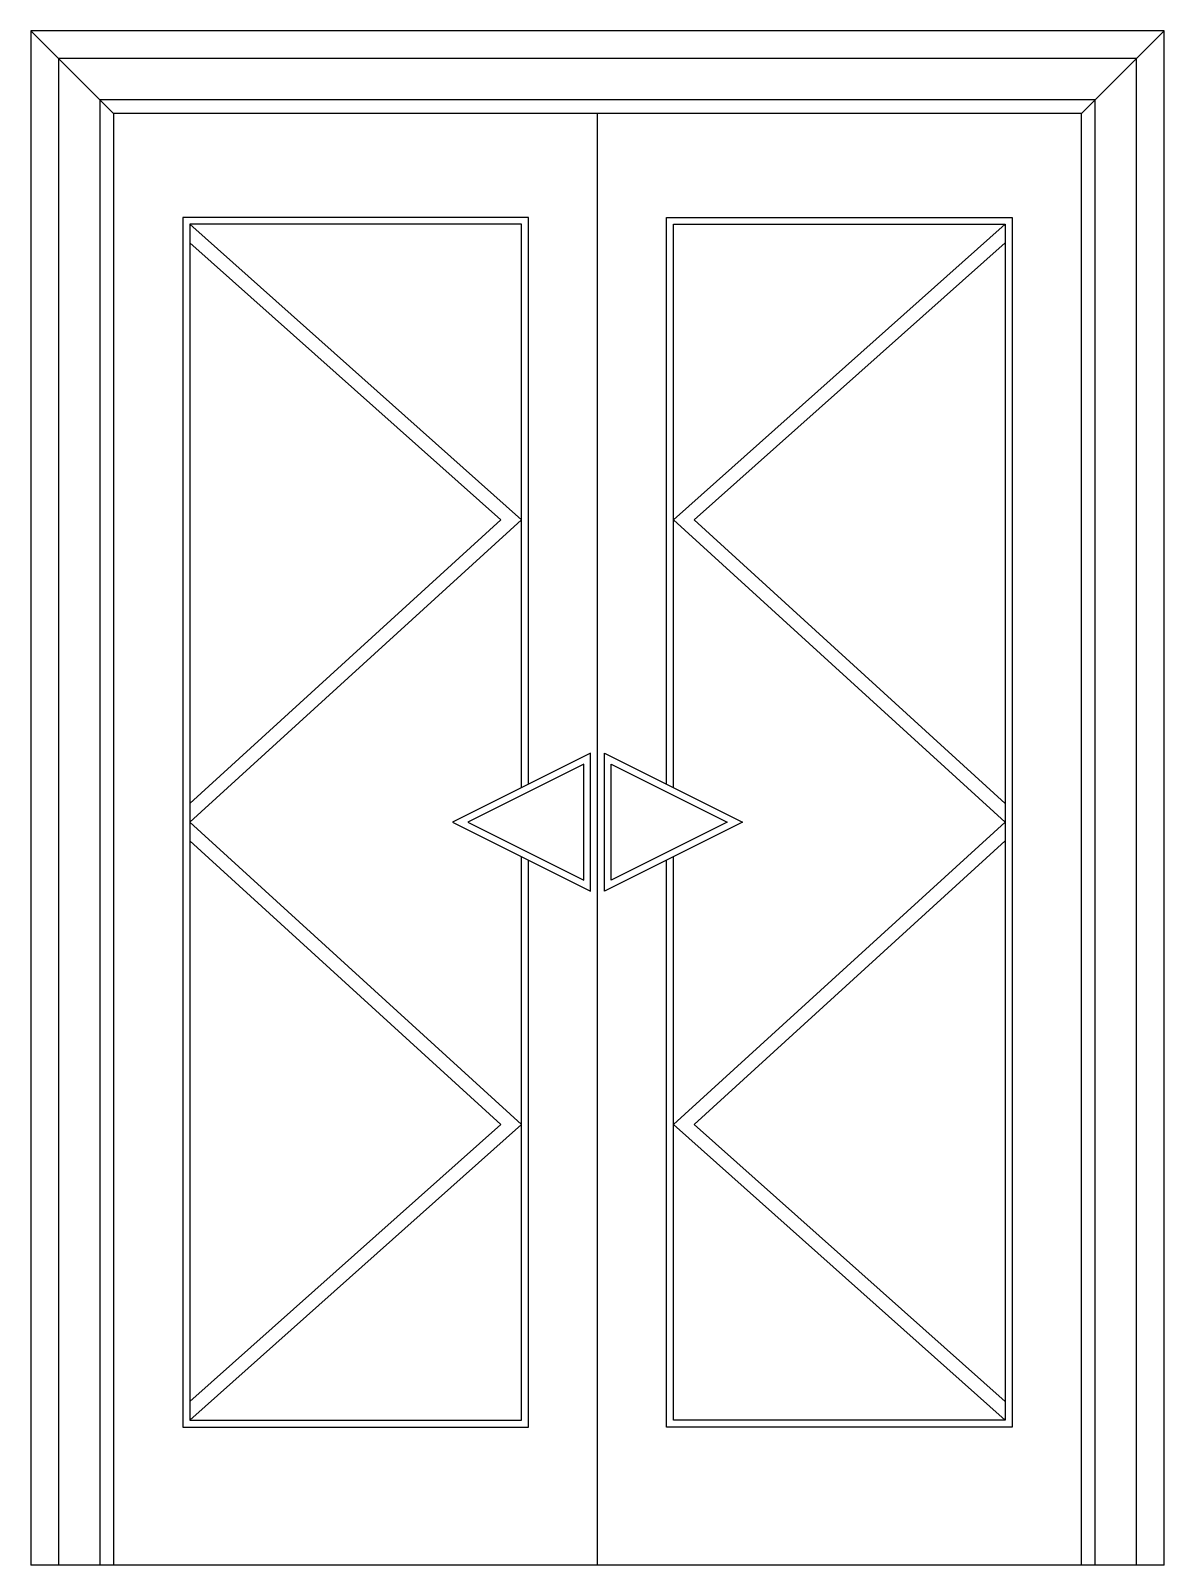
# Model space of a CAD drawing. Header units: metres. Extents: x 0 to 1640, y 0 to 2220.
import ezdxf

# ---------------------------------------------------------------- set-up
doc = ezdxf.new("R2010")
doc.units = ezdxf.units.M
for name, color, linetype in [('2', 2, 'Continuous'), ('3', 3, 'Continuous'), ('4', 4, 'Continuous'), ('7', 7, 'Continuous'), ('BH', 3, 'Continuous')]:
    doc.layers.add(name, color=color, linetype=linetype)

msp = doc.modelspace()

# ---------------------------------------------------------------- hatches: boundary and pattern name
at = {"layer": 'BH'}
h = msp.add_hatch(dxfattribs=at)
h.set_pattern_fill('AR-RROOF', scale=450)
h.paths.add_polyline_path([(710, 1940), (230, 1940), (710, 1512.5)])
h.paths.add_polyline_path([(680.12, 1512.33), (230, 1913.22), (230, 1102.06)])
h.paths.add_polyline_path([(610, 1075), (710, 1125), (710, 1512.5), (230, 1075), (710, 637.5), (710, 1025)])
h.paths.add_polyline_path([(230, 1047.94), (230, 236.78), (680.12, 637.67)])
h.paths.add_polyline_path([(710, 210), (710, 637.5), (230, 210)])
h.paths.add_polyline_path([(1410, 210), (930, 637.5), (930, 210)])
h.paths.add_polyline_path([(1410, 236.78), (1410, 1047.94), (959.88, 637.67)])
h.paths.add_polyline_path([(930, 1512.5), (930, 1125), (1030, 1075), (930, 1025), (930, 637.5), (1410, 1075)])
h.paths.add_polyline_path([(959.88, 1512.33), (1410, 1102.06), (1410, 1913.22)])
h.paths.add_polyline_path([(1410, 1940), (930, 1940), (930, 1512.5)])

# ---------------------------------------------------------------- linework, layer by layer
at = {"layer": '2'}
msp.add_line((1640, 0), (0, 0), dxfattribs=at)
at = {"layer": '3'}
for p, q in [((120, 2100), (0, 2220)), ((1520, 2100), (1640, 2220))]:
    msp.add_line(p, q, dxfattribs=at)
for points in [[(1600, 0), (1600, 2180), (40, 2180), (40, 0)], [(1540, 0), (1540, 2120), (100, 2120), (100, 0)], [(230, 1940), (710, 1512.5), (230, 1075)], [(710, 1125), (710, 1940), (230, 1940), (230, 210), (710, 210), (710, 1025)], [(1410, 1940), (930, 1512.5), (1410, 1075)], [(930, 1125), (930, 1940), (1410, 1940), (1410, 210), (930, 210), (930, 1025)], [(230, 1913.22), (680.12, 1512.33), (230, 1102.06)], [(1410, 1913.22), (959.88, 1512.33), (1410, 1102.06)], [(230, 210), (710, 637.5), (230, 1075)], [(1410, 210), (930, 637.5), (1410, 1075)], [(230, 236.78), (680.12, 637.67), (230, 1047.94)], [(1410, 236.78), (959.88, 637.67), (1410, 1047.94)]]:
    msp.add_lwpolyline(points, dxfattribs=at)
for points in [[(632.36, 1075), (800, 991.18), (800, 1158.82)], [(1007.64, 1075), (840, 991.18), (840, 1158.82)]]:
    msp.add_lwpolyline(points, close=True, dxfattribs=at)
at = {"layer": '4'}
for points in [[(1640, 0), (1640, 2220), (0, 2220), (0, 0)], [(1520, 0), (1520, 2100), (120, 2100), (120, 0)]]:
    msp.add_lwpolyline(points, dxfattribs=at)
at = {"layer": '7'}
msp.add_line((820, 0), (820, 2100), dxfattribs=at)
for points in [[(720, 1130), (720, 1950), (220, 1950), (220, 200), (720, 200), (720, 1020)], [(920, 1130), (920, 1950), (1420, 1950), (1420, 200), (920, 200), (920, 1020)]]:
    msp.add_lwpolyline(points, dxfattribs=at)
for points in [[(610, 1075), (810, 975), (810, 1175)], [(1030, 1075), (830, 975), (830, 1175)]]:
    msp.add_lwpolyline(points, close=True, dxfattribs=at)

doc.saveas('drawing.dxf')
